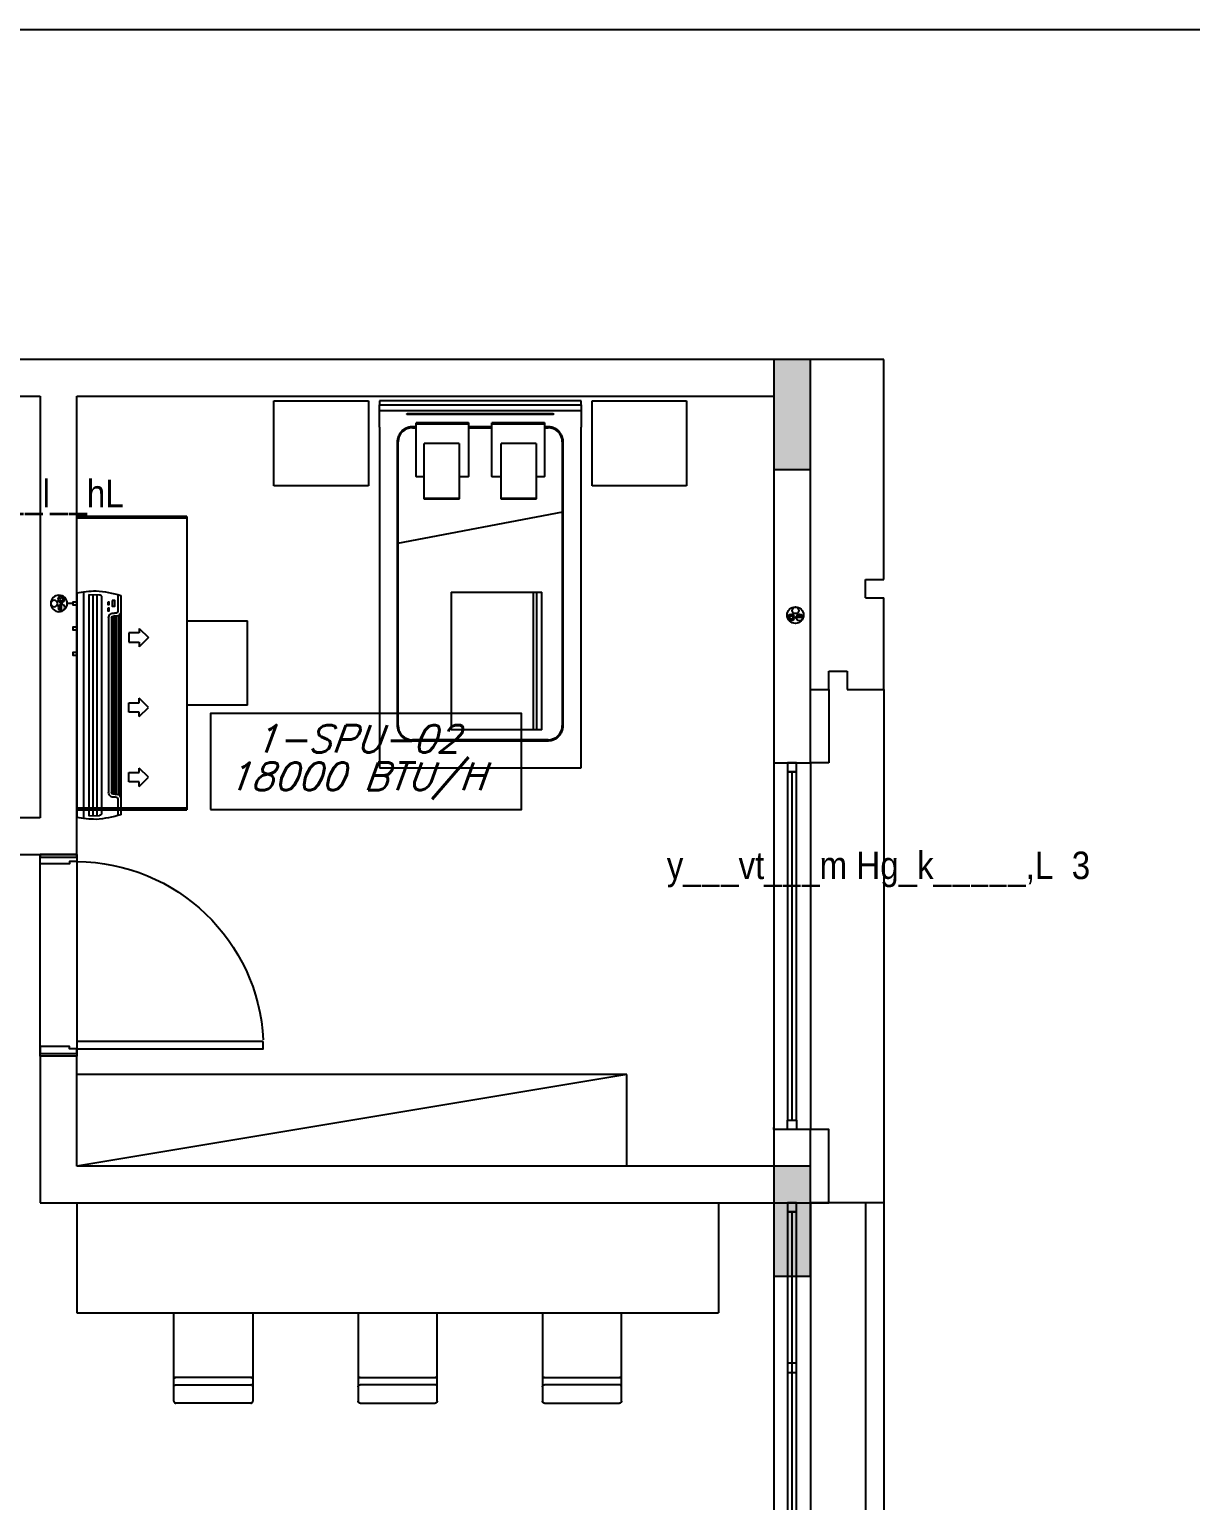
# Model space of a CAD drawing. Header units: metres. Extents: x -658 to -58, y -713 to -118.
# Drawn here: x -87.61 to -81.28, y -198.17 to -190.15 of the extents above; entities that cross this region are included whole.
import ezdxf
from ezdxf.enums import TextEntityAlignment as Align

# ---------------------------------------------------------------- set-up
doc = ezdxf.new("R2010")
doc.units = ezdxf.units.M
doc.header["$LTSCALE"] = 100
doc.layers.add('AC', color=8, linetype='Continuous', lineweight=30)
for name, color, linetype in [('me$0$ME$0$0 Zimmer CEILING', 2, 'Continuous'), ('me$0$ME$0$EQU', 6, 'Continuous'), ('plan', 8, 'Continuous'), ('REF-PIPE', 6, 'Continuous'), ('TEXT AC', 7, 'Continuous')]:
    doc.layers.add(name, color=color, linetype=linetype)
doc.styles.add('rss_dim1', font='romans.shx')
doc.styles.add('style12', font='xarab.shx')

# ---------------------------------------------------------------- blocks, each defined once
blk = doc.blocks.new('EN_Bed_and_2_bedside_tables_FR__Lit_avec_2_tables_de_chevets_17147 - 0900 x 1900 mm - Jumeau _1 place_-585251-الدور الاول')
for p, q in [((-1.125, -0.0259), (-0.61, -0.0259)), ((-1.125, -0.49), (-1.125, -0.0259)), ((-0.61, -0.0259), (-0.61, -0.49)), ((0.55, -0.0259), (-0.55, -0.0259)), ((-0.55, -0.0259), (-0.55, -0.0475)), ((-0.55, -0.0787), (-0.55, -0.0475)), ((-0.55, -0.0475), (0.55, -0.0475)), ((-0.55, -0.17), (-0.55, -0.0787)), ((-0.55, -0.0787), (0.55, -0.0787)), ((0.55, -0.0475), (0.55, -0.0259)), ((0.55, -0.0475), (0.55, -0.0787)), ((0.55, -0.0787), (0.55, -0.17)), ((0.61, -0.0259), (1.125, -0.0259)), ((0.61, -0.49), (0.61, -0.0259)), ((1.125, -0.0259), (1.125, -0.49)), ((-0.39, -0.0947), (0.39, -0.0947)), ((0.39, -0.1006), (-0.39, -0.1006)), ((-0.0635, -0.1449), (-0.35, -0.1449)), ((-0.35, -0.1477), (-0.3441, -0.1477)), ((-0.0635, -0.1528), (-0.35, -0.1528)), ((-0.0666, -0.1477), (-0.0635, -0.1477)), ((0.35, -0.1449), (0.0635, -0.1449)), ((0.0635, -0.1477), (0.0694, -0.1477)), ((0.35, -0.1528), (0.0635, -0.1528)), ((0.3469, -0.1477), (0.35, -0.1477)), ((-0.55, -0.1688), (-0.55, -2.0269)), ((-0.35, -0.1675), (-0.37, -0.1675)), ((-0.37, -0.1725), (-0.35, -0.1725)), ((0.0635, -0.1675), (-0.0635, -0.1675)), ((-0.0635, -0.1725), (0.0635, -0.1725)), ((0.37, -0.1675), (0.35, -0.1675)), ((0.35, -0.1725), (0.37, -0.1725)), ((0.55, -2.0269), (0.55, -0.1688)), ((-0.4525, -0.25), (-0.4525, -1.7969)), ((-0.4475, -1.7969), (-0.4475, -0.25)), ((-0.115, -0.2581), (-0.305, -0.2581)), ((0.305, -0.2581), (0.115, -0.2581)), ((0.4475, -0.25), (0.4475, -1.7969)), ((0.4525, -1.7969), (0.4525, -0.25)), ((-0.35, -0.4379), (-0.305, -0.4379)), ((-0.115, -0.4379), (-0.0635, -0.4379)), ((0.0635, -0.4379), (0.115, -0.4379)), ((0.305, -0.4379), (0.35, -0.4379)), ((-0.61, -0.49), (-1.125, -0.49)), ((-0.305, -0.5571), (-0.115, -0.5571)), ((-0.305, -0.5603), (-0.115, -0.5603)), ((0.115, -0.5571), (0.305, -0.5571)), ((0.115, -0.5603), (0.305, -0.5603)), ((1.125, -0.49), (0.61, -0.49)), ((-0.45, -0.8026), (0.45, -0.6307)), ((-0.1578, -1.07), (-0.1578, -1.82)), ((-0.0591, -1.07), (0.2889, -1.07)), ((0.2889, -1.07), (0.3062, -1.07)), ((0.2889, -1.07), (0.2889, -1.82)), ((0.3062, -1.07), (0.3062, -1.82)), ((0.3359, -1.82), (0.3359, -1.07)), ((0.2889, -1.82), (-0.0591, -1.82)), ((0.3062, -1.82), (0.2889, -1.82)), ((0.37, -1.8744), (-0.37, -1.8744)), ((-0.37, -1.8794), (0.37, -1.8794)), ((-0.55, -2.0269), (0.55, -2.0269))]:
    blk.add_line(p, q)
at = {"flags": 128}
for points in [[(-0.37, -0.1675), (-0.3733, -0.1676), (-0.3766, -0.1678), (-0.3799, -0.1681), (-0.3831, -0.1686), (-0.3864, -0.1692), (-0.3896, -0.1699), (-0.3928, -0.1708), (-0.3959, -0.1717), (-0.399, -0.1728), (-0.4021, -0.174), (-0.4051, -0.1754), (-0.4081, -0.1769), (-0.411, -0.1784), (-0.4138, -0.1801), (-0.4166, -0.1819), (-0.4192, -0.1839), (-0.4219, -0.1859), (-0.4244, -0.188), (-0.4268, -0.1902), (-0.4292, -0.1925), (-0.4314, -0.195), (-0.4336, -0.1975), (-0.4356, -0.2), (-0.4376, -0.2027), (-0.4394, -0.2054), (-0.4411, -0.2083), (-0.4427, -0.2111), (-0.4442, -0.2141), (-0.4456, -0.2171), (-0.4469, -0.2201), (-0.448, -0.2232), (-0.449, -0.2264), (-0.4499, -0.2295), (-0.4506, -0.2327), (-0.4513, -0.236), (-0.4518, -0.2392), (-0.4521, -0.2425), (-0.4524, -0.2458), (-0.4525, -0.2491), (-0.4525, -0.25)], [(0.4525, -0.25), (0.4524, -0.2467), (0.4522, -0.2434), (0.4519, -0.2401), (0.4514, -0.2369), (0.4508, -0.2336), (0.4501, -0.2304), (0.4492, -0.2272), (0.4483, -0.2241), (0.4472, -0.221), (0.446, -0.2179), (0.4446, -0.2149), (0.4431, -0.2119), (0.4416, -0.209), (0.4399, -0.2062), (0.4381, -0.2034), (0.4361, -0.2008), (0.4341, -0.1981), (0.432, -0.1956), (0.4298, -0.1932), (0.4275, -0.1908), (0.425, -0.1886), (0.4225, -0.1864), (0.42, -0.1844), (0.4173, -0.1824), (0.4146, -0.1806), (0.4117, -0.1789), (0.4089, -0.1773), (0.4059, -0.1758), (0.4029, -0.1744), (0.3999, -0.1731), (0.3968, -0.172), (0.3936, -0.171), (0.3905, -0.1701), (0.3873, -0.1694), (0.384, -0.1687), (0.3808, -0.1682), (0.3775, -0.1679), (0.3742, -0.1676), (0.3709, -0.1675), (0.37, -0.1675)], [(-0.1578, -1.07), (-0.1559, -1.07), (-0.1503, -1.07), (-0.1412, -1.07), (-0.1289, -1.07), (-0.1139, -1.07), (-0.0969, -1.07), (-0.0784, -1.07), (-0.0591, -1.07)], [(0.3062, -1.07), (0.3137, -1.07), (0.3213, -1.07), (0.3275, -1.07), (0.3321, -1.07), (0.335, -1.07), (0.3359, -1.07)], [(-0.4525, -1.7969), (-0.4524, -1.8002), (-0.4522, -1.8035), (-0.4519, -1.8068), (-0.4514, -1.8101), (-0.4508, -1.8133), (-0.4501, -1.8165), (-0.4492, -1.8197), (-0.4483, -1.8229), (-0.4472, -1.826), (-0.446, -1.829), (-0.4446, -1.832), (-0.4431, -1.835), (-0.4416, -1.8379), (-0.4399, -1.8407), (-0.4381, -1.8435), (-0.4361, -1.8462), (-0.4341, -1.8488), (-0.432, -1.8513), (-0.4298, -1.8537), (-0.4275, -1.8561), (-0.425, -1.8583), (-0.4225, -1.8605), (-0.42, -1.8625), (-0.4173, -1.8645), (-0.4146, -1.8663), (-0.4117, -1.868), (-0.4089, -1.8696), (-0.4059, -1.8711), (-0.4029, -1.8725), (-0.3999, -1.8738), (-0.3968, -1.8749), (-0.3936, -1.8759), (-0.3905, -1.8768), (-0.3873, -1.8775), (-0.384, -1.8782), (-0.3808, -1.8787), (-0.3775, -1.879), (-0.3742, -1.8793), (-0.3709, -1.8794), (-0.37, -1.8794)], [(-0.0591, -1.82), (-0.0784, -1.82), (-0.0969, -1.82), (-0.1139, -1.82), (-0.1289, -1.82), (-0.1412, -1.82), (-0.1503, -1.82), (-0.1559, -1.82), (-0.1578, -1.82)], [(0.3359, -1.82), (0.335, -1.82), (0.3321, -1.82), (0.3275, -1.82), (0.3213, -1.82), (0.3137, -1.82), (0.3062, -1.82)], [(0.37, -1.8794), (0.3733, -1.8793), (0.3766, -1.8791), (0.3799, -1.8788), (0.3831, -1.8783), (0.3864, -1.8777), (0.3896, -1.877), (0.3928, -1.8762), (0.3959, -1.8752), (0.399, -1.8741), (0.4021, -1.8729), (0.4051, -1.8715), (0.4081, -1.8701), (0.411, -1.8685), (0.4138, -1.8668), (0.4166, -1.865), (0.4192, -1.8631), (0.4219, -1.861), (0.4244, -1.8589), (0.4268, -1.8567), (0.4292, -1.8544), (0.4314, -1.852), (0.4336, -1.8495), (0.4356, -1.8469), (0.4376, -1.8442), (0.4394, -1.8415), (0.4411, -1.8387), (0.4427, -1.8358), (0.4442, -1.8328), (0.4456, -1.8298), (0.4469, -1.8268), (0.448, -1.8237), (0.449, -1.8206), (0.4499, -1.8174), (0.4506, -1.8142), (0.4513, -1.8109), (0.4518, -1.8077), (0.4521, -1.8044), (0.4524, -1.8011), (0.4525, -1.7978), (0.4525, -1.7969)]]:
    blk.add_lwpolyline(points, dxfattribs=at)
for centre, radius, start, end in [((-0.37, -0.25), 0.0775, 90, 180), ((-0.37, -0.25), 0.08, 114.50416, 115.76342), ((-0.37, -0.25), 0.08, 90, 92.36276), ((0.37, -0.25), 0.08, 87.63724, 90), ((0.37, -0.25), 0.0775, 360, 90), ((0.37, -0.25), 0.08, 24.50416, 25.76342), ((-0.37, -0.25), 0.08, 177.63724, 180), ((0.37, -0.25), 0.08, 360, 2.36276), ((-0.37, -1.7969), 0.08, 180, 182.36276), ((-0.37, -1.7969), 0.0775, 180, 270), ((-0.37, -1.7969), 0.08, 204.50416, 205.76342), ((0.37, -1.7969), 0.0775, 270, 0), ((0.37, -1.7969), 0.08, 357.63724, 360), ((-0.37, -1.7969), 0.08, 267.63724, 270), ((0.37, -1.7969), 0.08, 270, 272.36276), ((0.37, -1.7969), 0.08, 294.50416, 295.76342)]:
    blk.add_arc(centre, radius, start, end)
for points, knots in [([(-0.39, -0.1006), (-0.3906, -0.1006), (-0.3918, -0.1006), (-0.3935, -0.1005), (-0.3951, -0.1002), (-0.3965, -0.0999), (-0.3978, -0.0996), (-0.3991, -0.099), (-0.4001, -0.0981), (-0.4, -0.0971), (-0.399, -0.0963), (-0.3978, -0.0958), (-0.3962, -0.0953), (-0.3937, -0.0948), (-0.3915, -0.0947), (-0.39, -0.0947)], [0, 0, 0, 0, 0.055556, 0.111111, 0.166667, 0.222222, 0.277778, 0.333333, 0.444444, 0.583333, 0.652778, 0.722222, 0.791667, 0.861111, 1, 1, 1, 1]), ([(-0.35, -0.1528), (-0.35, -0.147), (-0.35, -0.1451), (-0.35, -0.1449), (-0.35, -0.1449)], [-0.02531448, -0.02531448, -0.02531448, -0.02531448, -0.01176379, -0.00982882, -0.00982882, -0.00982882, -0.00982882]), ([(-0.35, -0.4379), (-0.35, -0.438), (-0.35, -0.4376), (-0.35, -0.4207), (-0.35, -0.3933), (-0.35, -0.2909), (-0.35, -0.1753), (-0.35, -0.1528)], [-0.8738534, -0.8738534, -0.8738534, -0.8738534, -0.8529962, -0.7671953, -0.5795204, -0.2820766, 0, 0, 0, 0]), ([(-0.0635, -0.1449), (-0.0635, -0.1449), (-0.0635, -0.1451), (-0.0635, -0.147), (-0.0635, -0.1528)], [0.00982882, 0.00982882, 0.00982882, 0.00982882, 0.01176379, 0.02531448, 0.02531448, 0.02531448, 0.02531448]), ([(-0.0635, -0.1528), (-0.0635, -0.1753), (-0.0635, -0.2909), (-0.0635, -0.3933), (-0.0635, -0.4207), (-0.0635, -0.4376), (-0.0635, -0.438), (-0.0635, -0.4379)], [0, 0, 0, 0, 0.2820766, 0.5795204, 0.7671953, 0.8529962, 0.8738534, 0.8738534, 0.8738534, 0.8738534]), ([(0.0635, -0.1528), (0.0635, -0.147), (0.0635, -0.1451), (0.0635, -0.1449), (0.0635, -0.1449)], [-0.02531448, -0.02531448, -0.02531448, -0.02531448, -0.01176379, -0.00982882, -0.00982882, -0.00982882, -0.00982882]), ([(0.0635, -0.4379), (0.0635, -0.438), (0.0635, -0.4376), (0.0635, -0.4207), (0.0635, -0.3933), (0.0635, -0.2909), (0.0635, -0.1753), (0.0635, -0.1528)], [-0.8738534, -0.8738534, -0.8738534, -0.8738534, -0.8529962, -0.7671953, -0.5795204, -0.2820766, 0, 0, 0, 0]), ([(0.35, -0.1449), (0.35, -0.1449), (0.35, -0.1451), (0.35, -0.147), (0.35, -0.1528)], [0.00982882, 0.00982882, 0.00982882, 0.00982882, 0.01176379, 0.02531448, 0.02531448, 0.02531448, 0.02531448]), ([(0.35, -0.1528), (0.35, -0.1753), (0.35, -0.2909), (0.35, -0.3933), (0.35, -0.4207), (0.35, -0.4376), (0.35, -0.438), (0.35, -0.4379)], [0, 0, 0, 0, 0.2820766, 0.5795204, 0.7671953, 0.8529962, 0.8738534, 0.8738534, 0.8738534, 0.8738534]), ([(0.39, -0.0947), (0.3906, -0.0947), (0.3918, -0.0947), (0.3935, -0.0948), (0.3951, -0.0951), (0.3965, -0.0954), (0.3978, -0.0958), (0.3991, -0.0963), (0.4001, -0.0972), (0.4, -0.0982), (0.399, -0.099), (0.3978, -0.0996), (0.3962, -0.1), (0.3937, -0.1005), (0.3915, -0.1006), (0.39, -0.1006)], [0, 0, 0, 0, 0.055556, 0.111111, 0.166667, 0.222222, 0.277778, 0.333333, 0.444444, 0.583333, 0.652778, 0.722222, 0.791667, 0.861111, 1, 1, 1, 1]), ([(-0.305, -0.5571), (-0.305, -0.4819), (-0.305, -0.4084), (-0.305, -0.3378), (-0.305, -0.2723), (-0.305, -0.2586), (-0.305, -0.2581)], [-1.6506121, -1.6506121, -1.6506121, -1.6506121, -1.3848402, -1.1473357, -0.9731116, -0.8738534, -0.8738534, -0.8738534, -0.8738534]), ([(-0.115, -0.2581), (-0.115, -0.2586), (-0.115, -0.2723), (-0.115, -0.3378), (-0.115, -0.4084), (-0.115, -0.4819), (-0.115, -0.5571)], [0.8738534, 0.8738534, 0.8738534, 0.8738534, 0.9731116, 1.1473357, 1.3848402, 1.6506121, 1.6506121, 1.6506121, 1.6506121]), ([(0.115, -0.5571), (0.115, -0.4819), (0.115, -0.4084), (0.115, -0.3378), (0.115, -0.2723), (0.115, -0.2586), (0.115, -0.2581)], [-1.6506121, -1.6506121, -1.6506121, -1.6506121, -1.3848402, -1.1473357, -0.9731116, -0.8738534, -0.8738534, -0.8738534, -0.8738534]), ([(0.305, -0.2581), (0.305, -0.2586), (0.305, -0.2723), (0.305, -0.3378), (0.305, -0.4084), (0.305, -0.4819), (0.305, -0.5571)], [0.8738534, 0.8738534, 0.8738534, 0.8738534, 0.9731116, 1.1473357, 1.3848402, 1.6506121, 1.6506121, 1.6506121, 1.6506121]), ([(-0.305, -0.5595), (-0.305, -0.5599), (-0.305, -0.5608), (-0.305, -0.5598), (-0.305, -0.5571)], [-0.01567087, -0.01567087, -0.01567087, -0.01567087, -0.01176379, 0, 0, 0, 0]), ([(-0.115, -0.5571), (-0.115, -0.5598), (-0.115, -0.5608), (-0.115, -0.5599), (-0.115, -0.5595)], [0, 0, 0, 0, 0.01176379, 0.01567087, 0.01567087, 0.01567087, 0.01567087]), ([(0.115, -0.5595), (0.115, -0.5599), (0.115, -0.5608), (0.115, -0.5598), (0.115, -0.5571)], [-0.01567087, -0.01567087, -0.01567087, -0.01567087, -0.01176379, 0, 0, 0, 0]), ([(0.305, -0.5571), (0.305, -0.5598), (0.305, -0.5608), (0.305, -0.5599), (0.305, -0.5595)], [0, 0, 0, 0, 0.01176379, 0.01567087, 0.01567087, 0.01567087, 0.01567087])]:
    blk.add_open_spline(points, degree=3, knots=knots)
for points in [[(-0.35, -0.1449), (-0.35, -0.1449), (-0.35, -0.1454), (-0.35, -0.146)], [(-0.35, -0.146), (-0.35, -0.1464), (-0.35, -0.147), (-0.35, -0.1477)], [(-0.35, -0.1477), (-0.35, -0.1482), (-0.35, -0.1486), (-0.35, -0.1491)], [(-0.0635, -0.1456), (-0.0635, -0.1451), (-0.0635, -0.1447), (-0.0635, -0.1447)], [(-0.0635, -0.1477), (-0.0635, -0.147), (-0.0635, -0.1464), (-0.0635, -0.146)], [(-0.0635, -0.1491), (-0.0635, -0.1486), (-0.0635, -0.1482), (-0.0635, -0.1477)], [(0.0635, -0.1449), (0.0635, -0.1449), (0.0635, -0.1454), (0.0635, -0.146)], [(0.0635, -0.146), (0.0635, -0.1464), (0.0635, -0.147), (0.0635, -0.1477)], [(0.0635, -0.1477), (0.0635, -0.1482), (0.0635, -0.1486), (0.0635, -0.1491)], [(0.35, -0.1456), (0.35, -0.1451), (0.35, -0.1447), (0.35, -0.1447)], [(0.35, -0.1477), (0.35, -0.147), (0.35, -0.1464), (0.35, -0.146)], [(0.35, -0.1491), (0.35, -0.1486), (0.35, -0.1482), (0.35, -0.1477)], [(-0.305, -0.5572), (-0.305, -0.558), (-0.305, -0.5588), (-0.305, -0.5593)], [(-0.115, -0.5591), (-0.115, -0.5587), (-0.115, -0.5577), (-0.115, -0.5567)], [(0.115, -0.5572), (0.115, -0.558), (0.115, -0.5588), (0.115, -0.5593)], [(0.305, -0.5591), (0.305, -0.5587), (0.305, -0.5577), (0.305, -0.5567)]]:
    blk.add_open_spline(points, degree=3)
blk = doc.blocks.new('Stol - Stol-V27-الدور الاول')
for p, q in [((0.18, 0.7082), (0.18, 0.588)), ((0.6, 0.7182), (0.19, 0.7182)), ((0.61, 0.5788), (0.61, 0.7082)), ((0.18, 0.588), (0.18, 0.5788)), ((0.19, 0.5788), (0.18, 0.5788)), ((0.18, 0.5788), (0.18, 0.2259)), ((0.18, 0.5788), (0.19, 0.5788)), ((0.19, 0.6189), (0.6, 0.6189)), ((0.6, 0.5788), (0.19, 0.5788)), ((0.6, 0.5788), (0.19, 0.5788)), ((0.61, 0.5788), (0.6, 0.5788)), ((0.6, 0.5788), (0.61, 0.5788)), ((0.61, 0.5788), (0.61, 0.588)), ((0.61, 0.2259), (0.61, 0.5788))]:
    blk.add_line(p, q)
at = {"flags": 128}
for points in [[(0.18, 0.7082), (0.18, 0.7086), (0.18, 0.709), (0.1801, 0.7094), (0.1801, 0.7098), (0.1802, 0.7102), (0.1803, 0.7106), (0.1804, 0.7109), (0.1805, 0.7113), (0.1806, 0.7117), (0.1808, 0.7121), (0.181, 0.7124), (0.1811, 0.7128), (0.1813, 0.7131), (0.1815, 0.7135), (0.1817, 0.7138), (0.182, 0.7142), (0.1822, 0.7145), (0.1825, 0.7148), (0.1828, 0.7151), (0.183, 0.7154), (0.1833, 0.7156), (0.1836, 0.7159), (0.1839, 0.7161), (0.1843, 0.7164), (0.1846, 0.7166), (0.1849, 0.7168), (0.1853, 0.717), (0.1856, 0.7172), (0.186, 0.7173), (0.1864, 0.7175), (0.1868, 0.7176), (0.1871, 0.7178), (0.1875, 0.7179), (0.1879, 0.718), (0.1883, 0.718), (0.1887, 0.7181), (0.1891, 0.7181), (0.1895, 0.7182), (0.1899, 0.7182), (0.19, 0.7182)], [(0.6, 0.7182), (0.6004, 0.7182), (0.6008, 0.7181), (0.6012, 0.7181), (0.6016, 0.7181), (0.602, 0.718), (0.6024, 0.7179), (0.6028, 0.7178), (0.6031, 0.7177), (0.6035, 0.7175), (0.6039, 0.7174), (0.6043, 0.7172), (0.6046, 0.7171), (0.605, 0.7169), (0.6053, 0.7167), (0.6056, 0.7164), (0.606, 0.7162), (0.6063, 0.716), (0.6066, 0.7157), (0.6069, 0.7154), (0.6072, 0.7151), (0.6074, 0.7149), (0.6077, 0.7146), (0.608, 0.7142), (0.6082, 0.7139), (0.6084, 0.7136), (0.6086, 0.7132), (0.6088, 0.7129), (0.609, 0.7125), (0.6092, 0.7122), (0.6093, 0.7118), (0.6095, 0.7114), (0.6096, 0.711), (0.6097, 0.7107), (0.6098, 0.7103), (0.6099, 0.7099), (0.6099, 0.7095), (0.61, 0.7091), (0.61, 0.7087), (0.61, 0.7083), (0.61, 0.7082)]]:
    blk.add_lwpolyline(points, dxfattribs=at)
for points, knots in [([(0.18, 0.6289), (0.18, 0.6278), (0.1804, 0.6255), (0.1822, 0.6222), (0.1855, 0.6196), (0.1885, 0.6189), (0.19, 0.6189)], [-1, -1, -1, -1, -0.785714, -0.571429, -0.285714, 0, 0, 0, 0]), ([(0.18, 0.588), (0.18, 0.5872), (0.1802, 0.586), (0.1807, 0.5845), (0.1812, 0.5836), (0.1817, 0.5829), (0.1822, 0.5822), (0.1828, 0.5816), (0.1834, 0.5811), (0.1841, 0.5806), (0.185, 0.58), (0.1862, 0.5795), (0.1878, 0.579), (0.1891, 0.5788), (0.19, 0.5788)], [0, 0, 0, 0, 0.166667, 0.25, 0.333333, 0.375, 0.416667, 0.5, 0.541667, 0.583333, 0.666667, 0.75, 0.833333, 1, 1, 1, 1]), ([(0.61, 0.6289), (0.61, 0.6281), (0.6098, 0.6266), (0.6088, 0.6238), (0.6067, 0.6211), (0.6034, 0.6193), (0.6011, 0.6189), (0.6, 0.6189)], [0, 0, 0, 0, 0.142857, 0.285714, 0.571429, 0.785714, 1, 1, 1, 1]), ([(0.6, 0.5788), (0.6009, 0.5788), (0.6022, 0.579), (0.6038, 0.5795), (0.605, 0.58), (0.6059, 0.5806), (0.6066, 0.5811), (0.6072, 0.5816), (0.6078, 0.5822), (0.6083, 0.5829), (0.6088, 0.5836), (0.6093, 0.5845), (0.6098, 0.586), (0.61, 0.5872), (0.61, 0.588)], [-1, -1, -1, -1, -0.833333, -0.75, -0.666667, -0.583333, -0.541667, -0.5, -0.416667, -0.375, -0.333333, -0.25, -0.166667, 0, 0, 0, 0])]:
    blk.add_open_spline(points, degree=3, knots=knots)
blk = doc.blocks.new('Contemporary_Office_Desk_16786 - Contemporary_Office_Desk_16786-V32-الدور الاول')
for p, q in [((0.23, 0.9318), (-0.23, 0.9318)), ((-0.23, 0.8921), (-0.23, 0.9318)), ((-0.23, 0.8322), (-0.23, 0.8921)), ((0.23, 0.9318), (0.23, 0.8921)), ((0.23, 0.8921), (0.23, 0.8322)), ((-0.23, 0.7518), (-0.23, 0.8322)), ((0.23, 0.8322), (0.23, 0.7518)), ((-0.23, 0.6), (-0.23, 0.7518)), ((0.23, 0.7518), (0.23, 0.6)), ((-0.8, 0.6), (-0.8, 0)), ((-0.8, 0.6), (-0.7, 0.6)), ((-0.79, 0.595), (-0.79, 0.005)), ((-0.7, 0.6), (0.7, 0.6)), ((0.7, 0.6), (0.8, 0.6)), ((0.79, 0.005), (0.79, 0.595)), ((0.8, 0), (0.8, 0.6))]:
    blk.add_line(p, q)
blk = doc.blocks.new('*U110')
blk.add_line((1.95, 0), (0.05, 0))
for points in [[(0.05, 0.025), (0, 0.025), (0, -0.025), (0.05, -0.025)], [(1.95, -0.025), (1.95, 0.025), (0.05, 0.025), (0.05, -0.025)], [(1.95, 0.025), (2, 0.025), (2, -0.025), (1.95, -0.025)]]:
    blk.add_lwpolyline(points, close=True)
blk = doc.blocks.new('*U111')
blk.add_line((1.75, 0), (0.05, 0))
for points in [[(0.05, 0.025), (0, 0.025), (0, -0.025), (0.05, -0.025)], [(1.75, -0.025), (1.75, 0.025), (0.05, 0.025), (0.05, -0.025)], [(1.75, 0.025), (1.8, 0.025), (1.8, -0.025), (1.75, -0.025)]]:
    blk.add_lwpolyline(points, close=True)
blk = doc.blocks.new('*U103')
for points in [[(79, 1116), (79, 100), (39, 100), (39, 1116)], [(0, -100), (14, -100), (14, 100), (0, 100)], [(1100, -100), (1086, -100), (1086, 100), (1100, 100)]]:
    blk.add_lwpolyline(points, close=True)
at = {"ltscale": 0.25}
for points in [[(1100, 100), (0, 100)], [(0, -100), (1100, -100)]]:
    blk.add_lwpolyline(points, dxfattribs=at)
at = {"flags": 128}
for points in [[(14, -100), (14, 100), (14, 100), (39, 100), (39, 60), (52, 60), (52, -100)], [(1086, -100), (1086, 100), (1086, 100), (1061, 100), (1061, 60), (1048, 60), (1048, -100), (1086, -100)]]:
    blk.add_lwpolyline(points, close=True, dxfattribs=at)
at = {"ltscale": 0.25}
blk.add_arc((38, 94.6), 1023.1, 0.40319, 87.18918, dxfattribs=at)
blk = doc.blocks.new('RWEFRWEFRWE')
h = blk.add_hatch(color=256)
h.dxf.hatch_style = 1
h.paths.add_polyline_path([(-202.3055, -174.6532), (-202.1055, -174.6532), (-202.1055, -174.0532), (-202.3055, -174.0532)])
h = blk.add_hatch(color=256)
h.dxf.hatch_style = 1
h.paths.add_polyline_path([(-202.3055, -179.0532), (-202.1055, -179.0532), (-202.1055, -178.4532), (-202.3055, -178.4532)])
for points in [[(-202.3055, -174.6532), (-202.1055, -174.6532), (-202.1055, -174.0532), (-202.3055, -174.0532)], [(-202.3055, -179.0532), (-202.1055, -179.0532), (-202.1055, -178.4532), (-202.3055, -178.4532)]]:
    blk.add_lwpolyline(points, close=True)
blk = doc.blocks.new('A$Cb06f5615')
at = {"layer": 'plan'}
for p, q in [((-28.7035, 21.1095), (-11.1028, 21.1095)), ((-13.5035, 19.3095), (-18.3035, 19.3095)), ((-13.9035, 17.5095), (-13.9035, 19.3095)), ((-13.5035, 18.1095), (-13.5035, 19.3095)), ((-18.3035, 19.1095), (-18.1035, 19.1095)), ((-18.1035, 19.1095), (-18.1035, 16.8095)), ((-17.9035, 19.1095), (-14.1035, 19.1095)), ((-17.9035, 16.6095), (-17.9035, 19.1095)), ((-14.1035, 19.1095), (-14.1035, 17.1095)), ((-13.6035, 18.1095), (-13.5035, 18.1095)), ((-13.6035, 18.0095), (-13.6035, 18.1095)), ((-13.6035, 18.0095), (-13.5035, 18.0095)), ((-13.5035, 17.5095), (-13.5035, 18.0095)), ((-13.8035, 17.5095), (-13.8035, 17.6095)), ((-13.8035, 17.6095), (-13.7035, 17.6095)), ((-13.7035, 17.6095), (-13.7035, 17.5095)), ((-13.9035, 17.1095), (-13.9035, 17.5095)), ((-13.9035, 17.5095), (-13.8035, 17.5095)), ((-13.8035, 17.5095), (-13.8035, 17.1095)), ((-13.7035, 17.5095), (-13.5035, 17.5095)), ((-14.1035, 17.1095), (-13.9035, 17.1095)), ((-14.1035, 17.1095), (-14.1035, 15.1095)), ((-13.8035, 17.1095), (-13.9035, 17.1095)), ((-13.9035, 17.1095), (-13.9035, 15.1095)), ((-18.1035, 16.8095), (-18.3035, 16.8095)), ((-18.3035, 16.6095), (-17.9035, 16.6095)), ((-18.1035, 15.5095), (-18.1035, 14.7095)), ((-17.9035, 15.5095), (-18.1035, 15.5095)), ((-17.9035, 14.9095), (-17.9035, 15.5095)), ((-14.9035, 15.4095), (-17.9035, 15.4095)), ((-14.9035, 15.4095), (-17.9035, 14.9095)), ((-14.9035, 14.9095), (-14.9035, 15.4095)), ((-14.1035, 15.1095), (-14.1035, 15.1195)), ((-13.9035, 15.1095), (-14.1035, 15.1095)), ((-14.1035, 15.1095), (-14.1035, 14.9095)), ((-13.9035, 14.7095), (-13.9035, 15.1095)), ((-14.1035, 14.9095), (-17.9035, 14.9095)), ((-18.1035, 14.7095), (-13.9035, 14.7095)), ((-17.9035, 14.7095), (-17.9035, 14.1095)), ((-14.4035, 14.7095), (-14.4035, 14.1095)), ((-14.1035, 14.7095), (-14.1035, 12.9095)), ((-13.5035, 14.7095), (-13.9035, 14.7095)), ((-13.9035, 14.7095), (-13.9035, 12.9095)), ((-13.5035, 14.7095), (-13.5035, 7.9095)), ((-17.9035, 14.1095), (-14.4035, 14.1095))]:
    blk.add_line(p, q, dxfattribs=at)
at = {"layer": 'plan', "ltscale": 0.6}
blk.add_line((-13.5035, 17.5095), (-13.5035, 14.7095), dxfattribs=at)
at = {"layer": 'plan'}
blk.add_lwpolyline([(-13.9035, 14.7095), (-13.8035, 14.7095), (-13.8035, 15.1095), (-13.9035, 15.1095)], dxfattribs=at)
at = {"layer": 'plan', "ltscale": 0.6}
blk.add_lwpolyline([(-13.6035, 14.7095), (-13.6035, 8.0095), (-17.0035, 8.0095)], dxfattribs=at)
at = {"layer": 'plan'}
blk.add_lwpolyline([(-13.9785, 13.7845), (-13.9785, 13.8345), (-14.0285, 13.8345), (-14.0285, 13.7845)], close=True, dxfattribs=at)
for name, p in [('RWEFRWEFRWE', (188.202, 193.3627)), ('EN_Bed_and_2_bedside_tables_FR__Lit_avec_2_tables_de_chevets_17147 - 0900 x 1900 mm - Jumeau _1 place_-585251-الدور الاول', (-15.7035, 19.1095))]:
    blk.add_blockref(name, p, dxfattribs=at)
for name, p, rotation in [('Contemporary_Office_Desk_16786 - Contemporary_Office_Desk_16786-V32-الدور الاول', (-17.9035, 17.6532), 270), ('*U110', (-14.0035, 17.1095), 270), ('*U111', (-14.0035, 14.7095), 270), ('Stol - Stol-V27-الدور الاول', (-15.7585, 14.3354), 180), ('Stol - Stol-V27-الدور الاول', (-14.7537, 14.3354), 180)]:
    blk.add_blockref(name, p, dxfattribs=dict(at, rotation=rotation))
at = {"layer": 'plan', "xscale": -0.001, "yscale": 0.001, "zscale": 0.001, "rotation": 270}
blk.add_blockref('*U103', (-18.0035, 15.5095), dxfattribs=at)
at = {"layer": 'plan', "xscale": -1, "rotation": 180}
blk.add_blockref('Stol - Stol-V27-الدور الاول', (-17.5534, 14.3354), dxfattribs=at)
at = {"layer": 'plan', "style": 'style12', "width": 0.9}
for s, p in [('p___l__hL', (-18.4908, 18.5029)), ('y___vt___m Hg_k_____,L  3', (-14.6864, 16.4751))]:
    blk.add_text(s, height=0.15, dxfattribs=at).set_placement(p)
blk = doc.blocks.new('RP')
at = {"layer": 'REF-PIPE'}
blk.add_hatch(color=256, dxfattribs=at).paths.add_polyline_path([(0.35, -1.09, -1), (3.35, -1.15)])
blk.add_line((3.35, -1.15), (0.35, -1.09), dxfattribs=at)
for centre, radius in [((0, 0), 3.75), ((-1.89, -1.04), 1.5), ((0.04, 2.16), 1.5), ((1.85, -1.12), 1.5), ((-1.89, -1.04), 0.75)]:
    blk.add_circle(centre, radius, dxfattribs=at)
blk = doc.blocks.new('me$0$ME$0$iu-01&02')
at = {"layer": 'me$0$ME$0$EQU'}
for p, q in [((-210.9, 524.2), (-210.9, 448.7)), ((-196.7, 527.7), (-196.7, 448.7)), ((-33.2, 539.8), (-33.2, -539.8)), ((0, 536.9), (0, -536.9)), ((-210.9, 448.7), (-210.9, -448.7)), ((-185.6, 439.3), (-180.2, 440.2)), ((-183.2, 425.3), (-177.8, 426.2)), ((-166.7, 416.8), (-166.7, -416.8)), ((-152.5, 416.8), (-152.5, -416.8)), ((-210.9, -448.7), (-210.9, -524.2)), ((-196.7, -448.7), (-196.7, -527.7)), ((-185.6, -439.3), (-180.2, -440.2)), ((-183.2, -425.3), (-177.8, -426.2))]:
    blk.add_line(p, q, dxfattribs=at)
at = {"layer": 'me$0$ME$0$EQU', "color": 9}
for p, q in [((-118.7, 518.2), (-118.7, -518.2)), ((-58.5, 529.8), (-109.6, 527.7)), ((-96.5, 528.2), (-96.5, -528.2)), ((-77.5, 529), (-77.5, -529)), ((-58.5, 529.8), (-58.5, -529.8)), ((-201.4, 427.4), (-201.4, -426.4)), ((-190.5, 425.2), (-190.5, -424.1)), ((-181, 425.1), (-181, -425.1)), ((-171.5, 425.1), (-171.5, -425.1)), ((-58.5, -529.8), (-109.6, -527.7))]:
    blk.add_line(p, q, dxfattribs=at)
at = {"layer": 'me$0$ME$0$EQU', "color": 7}
for p, q in [((-299.4, 366.7), (-344, 322.8)), ((-299.4, 366.7), (-299.4, 345.1)), ((-344, 322.8), (-299.4, 279)), ((-299.4, 345.1), (-249.8, 345.1)), ((-249.8, 300.5), (-299.4, 300.5)), ((-299.4, 300.5), (-299.4, 279)), ((-249.8, 345.1), (-249.8, 300.5)), ((-344, -10.9), (-299.4, 32.9)), ((-299.4, 11.4), (-299.4, 32.9)), ((-249.8, 11.4), (-299.4, 11.4)), ((-249.8, -33.2), (-249.8, 11.4)), ((-299.4, -54.8), (-344, -10.9)), ((-299.4, -33.2), (-249.8, -33.2)), ((-299.4, -54.8), (-299.4, -33.2)), ((-344, -344.7), (-299.4, -300.8)), ((-299.4, -388.5), (-344, -344.7)), ((-299.4, -322.4), (-299.4, -300.8)), ((-249.8, -322.4), (-299.4, -322.4)), ((-249.8, -367), (-249.8, -322.4)), ((-299.4, -367), (-249.8, -367)), ((-299.4, -388.5), (-299.4, -367))]:
    blk.add_line(p, q, dxfattribs=at)
for points in [[(-169.5, 500.9), (-169.5, 473.3), (-182.9, 473.3), (-182.9, 500.9)], [(-148.7, 492.4), (-148.7, 480.8), (-155, 480.8), (-155, 492.4)], [(-148.7, 463.2), (-148.7, 451.6), (-155, 451.6), (-155, 463.2)]]:
    blk.add_lwpolyline(points, close=True, dxfattribs=at)
at = {"layer": 'me$0$ME$0$EQU'}
for points in [[(0, 492.9), (18.7, 492.9), (18.7, 479.5), (0, 479.5)], [(0, 372.6), (18.7, 372.6), (18.7, 359.3), (0, 359.3)], [(0, 252.4), (18.7, 252.4), (18.7, 239), (0, 239)]]:
    blk.add_lwpolyline(points, dxfattribs=at)
for centre, radius, start, end in [((-52.8, 7.3), 540.5, 94.21849, 107.00902), ((-92.6, 89.6), 456.7, 78.29615, 89.99143), ((-187.2, 448.7), 23.7, 180, 279.55913), ((-187.2, 448.7), 9.5, 180, 279.55913), ((-176.2, 416.8), 23.7, 0, 99.55913), ((-176.2, 416.8), 9.5, 0, 99.55913), ((-176.2, -416.8), 23.7, 260.44087, 0), ((-176.2, -416.8), 9.5, 260.44087, 0), ((-187.2, -448.7), 23.7, 80.44087, 180), ((-187.2, -448.7), 9.5, 80.44087, 180), ((-52.8, -7.3), 540.5, 252.99098, 265.78151), ((-92.6, -89.6), 456.7, 270.00857, 281.70385)]:
    blk.add_arc(centre, radius, start, end, dxfattribs=at)
at = {"layer": 'me$0$ME$0$EQU', "color": 9}
for centre, start, end in [((-109.2, 518.2), 92.29061, 180), ((-109.2, -518.2), 180, 267.70939)]:
    blk.add_arc(centre, 9.5, start, end, dxfattribs=at)
blk = doc.blocks.new('decrotive')
at = {"layer": 'me$0$ME$0$0 Zimmer CEILING', "extrusion": (0, 0, -1), "xscale": -1, "zscale": -1, "rotation": 90}
blk.add_blockref('me$0$ME$0$iu-01&02', (0, 0), dxfattribs=at)

msp = doc.modelspace()

# ---------------------------------------------------------------- linework, layer by layer
at = {"layer": 'REF-PIPE', "ltscale": 3}
msp.add_lwpolyline([(-87.3726, -193.2772), (-87.4028, -193.2772)], dxfattribs=at)
at = {"layer": 'TEXT AC', "color": 4}
msp.add_lwpolyline([(-86.6218, -194.4004), (-84.9258, -194.4004), (-84.9258, -193.8774), (-86.6218, -193.8774)], close=True, dxfattribs=at)

# ---------------------------------------------------------------- block references
at = {"layer": 'AC', "lineweight": 25, "xscale": -0.00114048, "yscale": 0.00114048, "zscale": 0.00114048, "rotation": 270}
msp.add_blockref('decrotive', (-87.3513, -193.8317), dxfattribs=at)
at = {"layer": 'plan'}
msp.add_blockref('A$Cb06f5615', (-69.4477, -211.2557), dxfattribs=at)
at = {"layer": 'REF-PIPE', "ltscale": 3, "xscale": -0.012, "yscale": 0.012, "zscale": 0.012, "rotation": 90}
msp.add_blockref('RP', (-87.4478, -193.2772), dxfattribs=at)
at = {"layer": 'REF-PIPE', "ltscale": 3, "xscale": 0.012, "yscale": 0.012, "zscale": 0.012}
msp.add_blockref('RP', (-83.4331, -193.3407), dxfattribs=at)

# ---------------------------------------------------------------- texts
at = {"layer": 'TEXT AC', "color": 4, "style": 'rss_dim1', "oblique": 20}
for s, p in [('1-SPU-02', (-85.8262, -194.0151)), ('18000 BTU/H', (-85.8298, -194.2199))]:
    msp.add_text(s, height=0.15, rotation=359.99984, dxfattribs=at).set_placement(p, align=Align.MIDDLE_CENTER)

doc.saveas('drawing.dxf')
